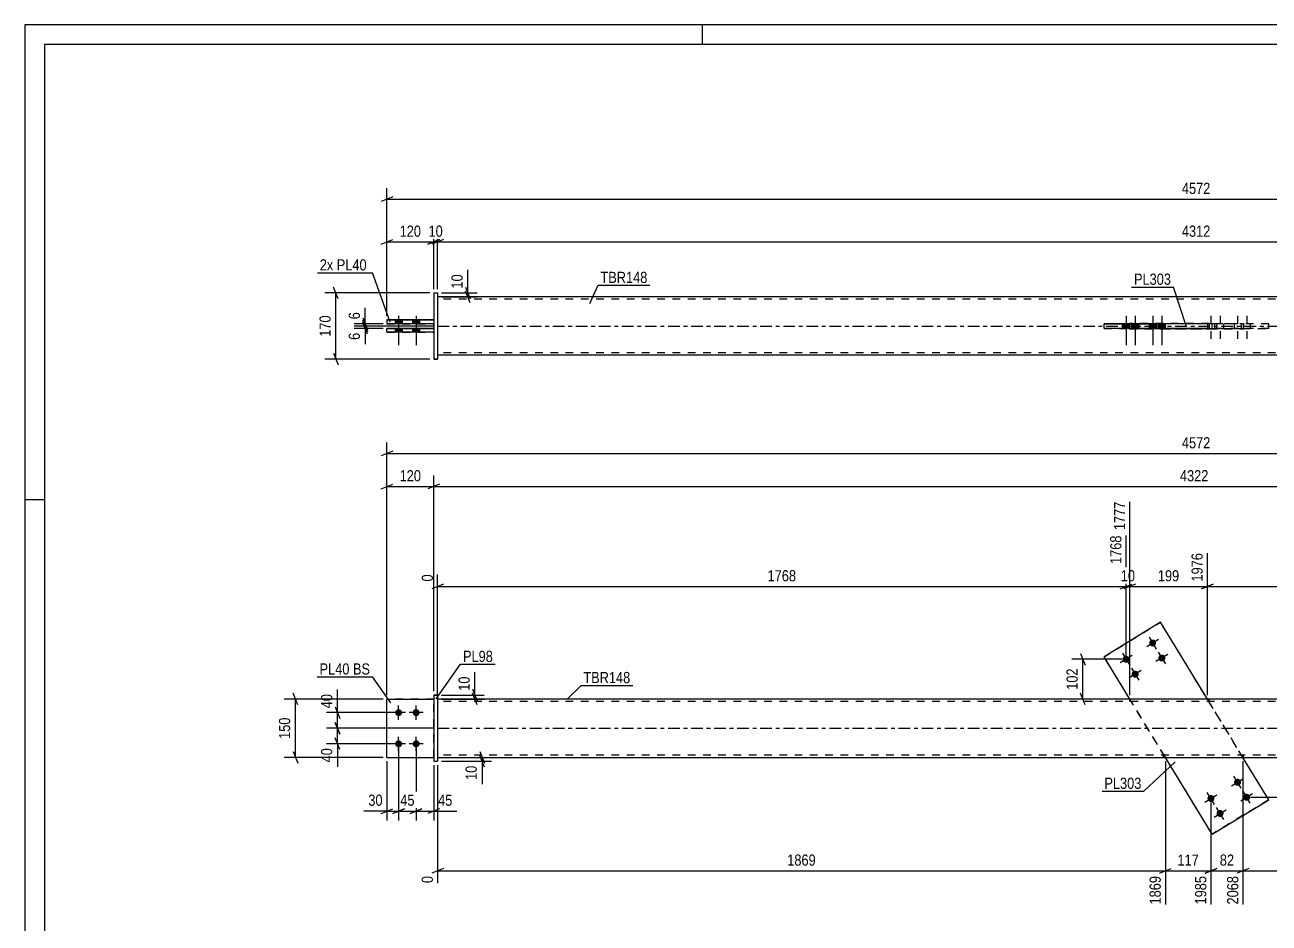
# Model space of a CAD drawing. Header units: millimetres. Extents: x 0 to 594, y 0 to 420.
# Drawn here: x 0 to 319.4, y 189.3 to 420 of the extents above; entities that cross this region are included whole.
import ezdxf

# ---------------------------------------------------------------- set-up
doc = ezdxf.new("R2010")
doc.units = ezdxf.units.MM
doc.linetypes.add('DXK_LINE_DOT2', pattern=[3.9198, 1.9599, -1.9599])
doc.linetypes.add('DXK_LINE_DOT3', pattern=[5.9187, 2.979, -0.9799, 0.9799, -0.9799])
doc.styles.add('Arial Narrow', font='ARIALN.TTF', dxfattribs={"height": 0.2})

# ---------------------------------------------------------------- blocks, each defined once
blk = doc.blocks.new('Unknown-580575511-1131')
at = {"color": 5, "linetype": 'Continuous'}
for p, q in [((594, 420), (0, 420)), ((0, 420), (0, 0)), ((174, 415), (174, 420)), ((589, 415), (5, 415)), ((5, 415), (5, 5)), ((5, 298), (0, 298))]:
    blk.add_line(p, q, dxfattribs=at)
blk = doc.blocks.new('Part-580575511-1689 - 1678')
at = {"color": 2, "linetype": 'Continuous'}
for p, q in [((291.57, 266.54), (277.05, 257.69)), ((291.57, 266.54), (291.57, 266.54)), ((303.58, 246.82), (291.57, 266.54)), ((283.67, 246.82), (277.05, 257.69)), ((277.05, 257.69), (277.05, 257.69)), ((304.82, 212.1), (292.81, 231.82)), ((319.34, 220.94), (312.72, 231.82)), ((304.82, 212.1), (319.34, 220.94)), ((319.34, 220.94), (319.34, 220.94)), ((304.82, 212.1), (304.82, 212.1))]:
    blk.add_line(p, q, dxfattribs=at)
at = {"color": 7, "linetype": 'DXK_LINE_DOT2'}
for p, q in [((277.05, 257.69), (291.57, 266.54)), ((319.34, 220.94), (291.57, 266.54)), ((304.82, 212.1), (277.05, 257.69)), ((292.81, 231.82), (283.67, 246.82)), ((303.79, 246.47), (303.58, 246.82)), ((312.72, 231.82), (303.79, 246.47)), ((319.34, 220.94), (304.82, 212.1))]:
    blk.add_line(p, q, dxfattribs=at)
blk = doc.blocks.new('Bolt-580575511-1681 - 1678')
at = {"linetype": 'Continuous'}
for points in [[(311.33, 226.34), (311.52, 226.32), (311.7, 226.26), (311.86, 226.16), (312, 226.04), (312.11, 225.89), (312.19, 225.71), (312.23, 225.53), (312.23, 225.34), (312.19, 225.16), (312.11, 224.99), (312, 224.83), (311.86, 224.71), (311.7, 224.61), (311.52, 224.55), (311.33, 224.54), (311.15, 224.55), (310.97, 224.61), (310.81, 224.71), (310.67, 224.83), (310.56, 224.99), (310.48, 225.16), (310.44, 225.34), (310.44, 225.53), (310.48, 225.71), (310.56, 225.89), (310.67, 226.04), (310.81, 226.16), (310.97, 226.26), (311.15, 226.32)], [(304.5, 222.17), (304.69, 222.15), (304.87, 222.1), (305.03, 222), (305.17, 221.88), (305.28, 221.72), (305.36, 221.55), (305.4, 221.37), (305.4, 221.18), (305.36, 221), (305.28, 220.82), (305.17, 220.67), (305.03, 220.55), (304.87, 220.45), (304.69, 220.39), (304.5, 220.37), (304.32, 220.39), (304.14, 220.45), (303.97, 220.55), (303.83, 220.67), (303.72, 220.82), (303.65, 221), (303.61, 221.18), (303.61, 221.37), (303.65, 221.55), (303.72, 221.72), (303.83, 221.88), (303.97, 222), (304.14, 222.1), (304.32, 222.15)], [(313.68, 222.49), (313.86, 222.47), (314.04, 222.41), (314.2, 222.32), (314.34, 222.19), (314.46, 222.04), (314.53, 221.87), (314.57, 221.69), (314.57, 221.5), (314.53, 221.31), (314.46, 221.14), (314.34, 220.99), (314.2, 220.86), (314.04, 220.77), (313.86, 220.71), (313.68, 220.69), (313.49, 220.71), (313.31, 220.77), (313.15, 220.86), (313.01, 220.99), (312.9, 221.14), (312.82, 221.31), (312.78, 221.5), (312.78, 221.69), (312.82, 221.87), (312.9, 222.04), (313.01, 222.19), (313.15, 222.32), (313.31, 222.41), (313.49, 222.47)], [(306.84, 218.33), (307.03, 218.31), (307.21, 218.25), (307.37, 218.16), (307.51, 218.03), (307.62, 217.88), (307.7, 217.71), (307.74, 217.52), (307.74, 217.34), (307.7, 217.15), (307.62, 216.98), (307.51, 216.83), (307.37, 216.7), (307.21, 216.61), (307.03, 216.55), (306.84, 216.53), (306.66, 216.55), (306.48, 216.61), (306.31, 216.7), (306.17, 216.83), (306.06, 216.98), (305.99, 217.15), (305.95, 217.34), (305.95, 217.52), (305.99, 217.71), (306.06, 217.88), (306.17, 218.03), (306.31, 218.16), (306.48, 218.25), (306.66, 218.31)]]:
    blk.add_hatch(color=1, dxfattribs=at).paths.add_polyline_path(points)
at = {"color": 1, "linetype": 'Continuous'}
for p, q in [((312.27, 223.9), (310.4, 226.97)), ((309.8, 224.5), (312.87, 226.37)), ((302.97, 220.34), (306.04, 222.21)), ((305.44, 219.74), (303.57, 222.81)), ((312.14, 220.66), (315.21, 222.53)), ((314.61, 220.05), (312.74, 223.13)), ((305.31, 216.49), (308.38, 218.37)), ((307.78, 215.89), (305.91, 218.97))]:
    blk.add_line(p, q, dxfattribs=at)
blk = doc.blocks.new('Bolt-580575511-1682 - 1678')
at = {"linetype": 'Continuous'}
for points in [[(289.55, 262.11), (289.73, 262.09), (289.91, 262.03), (290.07, 261.93), (290.21, 261.81), (290.32, 261.66), (290.4, 261.48), (290.44, 261.3), (290.44, 261.11), (290.4, 260.93), (290.32, 260.76), (290.21, 260.6), (290.07, 260.48), (289.91, 260.38), (289.73, 260.33), (289.55, 260.31), (289.36, 260.33), (289.18, 260.38), (289.02, 260.48), (288.88, 260.6), (288.77, 260.76), (288.69, 260.93), (288.65, 261.11), (288.65, 261.3), (288.69, 261.48), (288.77, 261.66), (288.88, 261.81), (289.02, 261.93), (289.18, 262.03), (289.36, 262.09)], [(282.71, 257.94), (282.9, 257.93), (283.08, 257.87), (283.24, 257.77), (283.38, 257.65), (283.49, 257.49), (283.57, 257.32), (283.61, 257.14), (283.61, 256.95), (283.57, 256.77), (283.49, 256.59), (283.38, 256.44), (283.24, 256.32), (283.08, 256.22), (282.9, 256.16), (282.71, 256.14), (282.53, 256.16), (282.35, 256.22), (282.18, 256.32), (282.04, 256.44), (281.93, 256.59), (281.86, 256.77), (281.82, 256.95), (281.82, 257.14), (281.86, 257.32), (281.93, 257.49), (282.04, 257.65), (282.18, 257.77), (282.35, 257.87), (282.53, 257.93)], [(291.89, 258.26), (292.07, 258.24), (292.25, 258.19), (292.42, 258.09), (292.56, 257.97), (292.67, 257.81), (292.74, 257.64), (292.78, 257.46), (292.78, 257.27), (292.74, 257.09), (292.67, 256.91), (292.56, 256.76), (292.42, 256.64), (292.25, 256.54), (292.07, 256.48), (291.89, 256.46), (291.7, 256.48), (291.52, 256.54), (291.36, 256.64), (291.22, 256.76), (291.11, 256.91), (291.03, 257.09), (290.99, 257.27), (290.99, 257.46), (291.03, 257.64), (291.11, 257.81), (291.22, 257.97), (291.36, 258.09), (291.52, 258.19), (291.7, 258.24)], [(285.05, 254.1), (285.24, 254.08), (285.42, 254.02), (285.58, 253.93), (285.72, 253.8), (285.83, 253.65), (285.91, 253.48), (285.95, 253.3), (285.95, 253.11), (285.91, 252.92), (285.83, 252.75), (285.72, 252.6), (285.58, 252.47), (285.42, 252.38), (285.24, 252.32), (285.05, 252.3), (284.87, 252.32), (284.69, 252.38), (284.53, 252.47), (284.39, 252.6), (284.27, 252.75), (284.2, 252.92), (284.16, 253.11), (284.16, 253.3), (284.2, 253.48), (284.27, 253.65), (284.39, 253.8), (284.53, 253.93), (284.69, 254.02), (284.87, 254.08)]]:
    blk.add_hatch(color=1, dxfattribs=at).paths.add_polyline_path(points)
at = {"color": 1, "linetype": 'Continuous'}
for p, q in [((291.08, 262.14), (288.01, 260.27)), ((288.61, 262.74), (290.48, 259.67)), ((290.95, 258.9), (292.82, 255.83)), ((284.25, 257.98), (281.18, 256.11)), ((281.78, 258.58), (283.65, 255.51)), ((293.42, 258.3), (290.35, 256.43)), ((286.59, 254.14), (283.52, 252.27)), ((284.12, 254.74), (285.99, 251.66))]:
    blk.add_line(p, q, dxfattribs=at)
blk = doc.blocks.new('Bolt-580575511-1683 - 1678')
at = {"linetype": 'Continuous'}
for points in [[(95.95, 244.22), (96.14, 244.2), (96.32, 244.14), (96.48, 244.05), (96.62, 243.92), (96.73, 243.77), (96.81, 243.6), (96.85, 243.41), (96.85, 243.22), (96.81, 243.04), (96.73, 242.87), (96.62, 242.72), (96.48, 242.59), (96.32, 242.5), (96.14, 242.44), (95.95, 242.42), (95.77, 242.44), (95.59, 242.5), (95.42, 242.59), (95.28, 242.72), (95.17, 242.87), (95.1, 243.04), (95.06, 243.22), (95.06, 243.41), (95.1, 243.6), (95.17, 243.77), (95.28, 243.92), (95.42, 244.05), (95.59, 244.14), (95.77, 244.2)], [(100.45, 244.22), (100.64, 244.2), (100.82, 244.14), (100.98, 244.05), (101.12, 243.92), (101.23, 243.77), (101.31, 243.6), (101.35, 243.41), (101.35, 243.22), (101.31, 243.04), (101.23, 242.87), (101.12, 242.72), (100.98, 242.59), (100.82, 242.5), (100.64, 242.44), (100.45, 242.42), (100.27, 242.44), (100.09, 242.5), (99.92, 242.59), (99.78, 242.72), (99.67, 242.87), (99.6, 243.04), (99.56, 243.22), (99.56, 243.41), (99.6, 243.6), (99.67, 243.77), (99.78, 243.92), (99.92, 244.05), (100.09, 244.14), (100.27, 244.2)], [(95.95, 236.22), (96.14, 236.2), (96.32, 236.14), (96.48, 236.05), (96.62, 235.92), (96.73, 235.77), (96.81, 235.6), (96.85, 235.41), (96.85, 235.22), (96.81, 235.04), (96.73, 234.87), (96.62, 234.72), (96.48, 234.59), (96.32, 234.5), (96.14, 234.44), (95.95, 234.42), (95.77, 234.44), (95.59, 234.5), (95.42, 234.59), (95.28, 234.72), (95.17, 234.87), (95.1, 235.04), (95.06, 235.22), (95.06, 235.41), (95.1, 235.6), (95.17, 235.77), (95.28, 235.92), (95.42, 236.05), (95.59, 236.14), (95.77, 236.2)], [(100.45, 236.22), (100.64, 236.2), (100.82, 236.14), (100.98, 236.05), (101.12, 235.92), (101.23, 235.77), (101.31, 235.6), (101.35, 235.41), (101.35, 235.22), (101.31, 235.04), (101.23, 234.87), (101.12, 234.72), (100.98, 234.59), (100.82, 234.5), (100.64, 234.44), (100.45, 234.42), (100.27, 234.44), (100.09, 234.5), (99.92, 234.59), (99.78, 234.72), (99.67, 234.87), (99.6, 235.04), (99.56, 235.22), (99.56, 235.41), (99.6, 235.6), (99.67, 235.77), (99.78, 235.92), (99.92, 236.05), (100.09, 236.14), (100.27, 236.2)]]:
    blk.add_hatch(color=1, dxfattribs=at).paths.add_polyline_path(points)
at = {"color": 1, "linetype": 'Continuous'}
for p, q in [((97.75, 243.32), (94.15, 243.32)), ((95.95, 241.52), (95.95, 245.12)), ((102.25, 243.32), (98.65, 243.32)), ((100.45, 241.52), (100.45, 245.12)), ((95.95, 233.52), (95.95, 237.12)), ((100.45, 233.52), (100.45, 237.12)), ((97.75, 235.32), (94.15, 235.32)), ((102.25, 235.32), (98.65, 235.32))]:
    blk.add_line(p, q, dxfattribs=at)
blk = doc.blocks.new('Part-580575511-1694 - 1678')
at = {"color": 2, "linetype": 'Continuous'}
for p, q in [((104.95, 247.82), (105.95, 247.82)), ((105.95, 247.82), (104.95, 247.82)), ((104.95, 247.82), (104.95, 230.82)), ((105.95, 247.82), (105.95, 230.82)), ((104.95, 230.82), (105.95, 230.82))]:
    blk.add_line(p, q, dxfattribs=at)
at = {"color": 7, "linetype": 'DXK_LINE_DOT2'}
for p, q in [((104.95, 247.82), (104.95, 247.82)), ((104.95, 247.82), (104.95, 247.82)), ((105.95, 247.82), (105.95, 247.82)), ((104.95, 230.82), (105.95, 230.82))]:
    blk.add_line(p, q, dxfattribs=at)
blk = doc.blocks.new('Part-580575511-1699 - 1678')
at = {"color": 7, "linetype": 'DXK_LINE_DOT2'}
for p, q in [((92.95, 231.82), (92.95, 246.82)), ((92.95, 246.82), (104.95, 246.82)), ((104.95, 246.82), (92.95, 246.82)), ((104.95, 231.82), (104.95, 246.82)), ((92.95, 231.82), (92.95, 231.82)), ((92.95, 231.82), (104.95, 231.82)), ((92.95, 231.82), (104.95, 231.82)), ((104.95, 231.82), (104.95, 231.82))]:
    blk.add_line(p, q, dxfattribs=at)
blk = doc.blocks.new('Part-580575511-1704 - 1678')
at = {"color": 2, "linetype": 'Continuous'}
for p, q in [((92.95, 231.82), (92.95, 246.82)), ((92.95, 246.82), (104.95, 246.82)), ((92.95, 231.82), (92.95, 231.82)), ((92.95, 231.82), (104.95, 231.82))]:
    blk.add_line(p, q, dxfattribs=at)
at = {"color": 7, "linetype": 'DXK_LINE_DOT2'}
for p, q in [((104.95, 246.82), (92.95, 246.82)), ((104.95, 231.82), (104.95, 246.82)), ((92.95, 231.82), (104.95, 231.82)), ((104.95, 231.82), (104.95, 231.82))]:
    blk.add_line(p, q, dxfattribs=at)
blk = doc.blocks.new('Part-580575511-1720 - 1678')
at = {"color": 2, "linetype": 'Continuous'}
for p, q in [((407.34, 246.82), (105.95, 246.82)), ((105.95, 231.82), (407.34, 231.82))]:
    blk.add_line(p, q, dxfattribs=at)
at = {"color": 7, "linetype": 'DXK_LINE_DOT2'}
for p, q in [((105.95, 246.82), (105.95, 231.82)), ((407.34, 246.22), (105.95, 246.22)), ((283.57, 246.82), (283.57, 246.22)), ((304.04, 246.82), (304.04, 246.22)), ((407.34, 232.42), (105.95, 232.42)), ((292.34, 231.82), (292.34, 232.42)), ((312.82, 231.82), (312.82, 232.42))]:
    blk.add_line(p, q, dxfattribs=at)
at = {"color": 7, "linetype": 'DXK_LINE_DOT3'}
blk.add_line((105.95, 239.32), (407.34, 239.32), dxfattribs=at)
blk = doc.blocks.new('Bolt-580575511-1423 - 1368')
at = {"color": 1, "linetype": 'DXK_LINE_DOT2'}
for p, q in [((304.5, 345.23), (304.5, 337.73)), ((306.84, 345.23), (306.84, 337.73)), ((311.33, 345.23), (311.33, 337.73)), ((313.68, 345.23), (313.68, 337.73)), ((303.6, 343.23), (303.6, 342.03)), ((305.4, 343.23), (305.4, 342.03)), ((305.94, 343.23), (305.94, 342.03)), ((307.74, 343.23), (307.74, 342.03)), ((310.43, 343.23), (310.43, 342.03)), ((312.23, 343.23), (312.23, 342.03)), ((312.78, 343.23), (312.78, 342.03)), ((314.58, 343.23), (314.58, 342.03))]:
    blk.add_line(p, q, dxfattribs=at)
blk = doc.blocks.new('Bolt-580575511-1471 - 1368')
at = {"linetype": 'Continuous'}
for points in [[(95.05, 343.23), (96.85, 343.23), (96.85, 344.23), (95.05, 344.23)], [(95.05, 343.23), (96.85, 343.23), (96.85, 344.23), (95.05, 344.23)], [(95.05, 341.03), (96.85, 341.03), (96.85, 342.03), (95.05, 342.03)], [(95.05, 341.03), (96.85, 341.03), (96.85, 342.03), (95.05, 342.03)], [(99.55, 343.23), (101.35, 343.23), (101.35, 344.23), (99.55, 344.23)], [(99.55, 343.23), (101.35, 343.23), (101.35, 344.23), (99.55, 344.23)], [(99.55, 341.03), (101.35, 341.03), (101.35, 342.03), (99.55, 342.03)], [(99.55, 341.03), (101.35, 341.03), (101.35, 342.03), (99.55, 342.03)]]:
    blk.add_hatch(color=1, dxfattribs=at).paths.add_polyline_path(points)
at = {"color": 1, "linetype": 'Continuous'}
for p, q in [((95.95, 345.23), (95.95, 337.73)), ((95.95, 345.23), (95.95, 337.73)), ((100.45, 345.23), (100.45, 337.73)), ((100.45, 345.23), (100.45, 337.73)), ((95.05, 344.23), (95.05, 343.23)), ((95.05, 344.23), (95.05, 343.23)), ((95.05, 342.03), (95.05, 341.03)), ((95.05, 342.03), (95.05, 341.03)), ((96.85, 344.23), (96.85, 343.23)), ((96.85, 344.23), (96.85, 343.23)), ((96.85, 342.03), (96.85, 341.03)), ((96.85, 342.03), (96.85, 341.03)), ((99.55, 344.23), (99.55, 343.23)), ((99.55, 344.23), (99.55, 343.23)), ((99.55, 342.03), (99.55, 341.03)), ((99.55, 342.03), (99.55, 341.03)), ((101.35, 344.23), (101.35, 343.23)), ((101.35, 344.23), (101.35, 343.23)), ((101.35, 342.03), (101.35, 341.03)), ((101.35, 342.03), (101.35, 341.03))]:
    blk.add_line(p, q, dxfattribs=at)
blk = doc.blocks.new('Part-580575511-1416 - 1368')
at = {"color": 2, "linetype": 'Continuous'}
for p, q in [((407.34, 350.13), (105.95, 350.13)), ((283.57, 343.33), (304.04, 343.33)), ((283.57, 343.33), (283.57, 343.23)), ((283.57, 342.03), (283.57, 341.93)), ((283.57, 341.93), (283.57, 341.93)), ((304.04, 341.93), (283.57, 341.93)), ((292.34, 343.33), (292.34, 343.23)), ((292.34, 341.93), (292.34, 342.03)), ((304.04, 341.93), (292.34, 341.93)), ((292.34, 341.93), (292.34, 341.93)), ((304.04, 343.33), (304.04, 341.93)), ((407.34, 335.13), (105.95, 335.13))]:
    blk.add_line(p, q, dxfattribs=at)
at = {"color": 7, "linetype": 'DXK_LINE_DOT2'}
for p, q in [((105.95, 350.13), (105.95, 335.13)), ((407.34, 349.53), (105.95, 349.53)), ((304.04, 343.33), (283.57, 343.33)), ((283.57, 341.93), (283.57, 343.23)), ((283.57, 341.93), (304.04, 341.93)), ((292.34, 343.33), (292.34, 343.33)), ((292.34, 343.33), (292.34, 343.33)), ((292.34, 343.33), (312.82, 343.33)), ((292.34, 343.33), (292.34, 343.33)), ((292.34, 343.33), (312.82, 343.33)), ((292.34, 343.23), (292.34, 341.93)), ((292.34, 341.93), (312.82, 341.93)), ((312.82, 341.93), (304.04, 341.93)), ((312.82, 343.33), (312.82, 341.93)), ((407.34, 335.73), (105.95, 335.73))]:
    blk.add_line(p, q, dxfattribs=at)
at = {"color": 7, "linetype": 'DXK_LINE_DOT3'}
blk.add_line((105.95, 342.63), (407.34, 342.63), dxfattribs=at)
blk = doc.blocks.new('Bolt-580575511-1422 - 1368')
at = {"linetype": 'Continuous'}
for points in [[(283.61, 343.23), (281.81, 343.23), (281.81, 342.03), (283.61, 342.03)], [(285.95, 343.23), (284.15, 343.23), (284.15, 342.03), (285.95, 342.03)], [(290.45, 343.23), (288.65, 343.23), (288.65, 342.03), (290.45, 342.03)], [(292.79, 343.23), (290.99, 343.23), (290.99, 342.03), (292.79, 342.03)]]:
    blk.add_hatch(color=1, dxfattribs=at).paths.add_polyline_path(points)
at = {"color": 1, "linetype": 'Continuous'}
for p, q in [((282.71, 345.23), (282.71, 337.73)), ((285.05, 345.23), (285.05, 337.73)), ((289.55, 345.23), (289.55, 337.73)), ((291.89, 345.23), (291.89, 337.73)), ((281.81, 343.23), (281.81, 342.03)), ((283.61, 343.23), (283.61, 342.03)), ((284.15, 343.23), (284.15, 342.03)), ((285.95, 343.23), (285.95, 342.03)), ((288.65, 343.23), (288.65, 342.03)), ((290.45, 343.23), (290.45, 342.03)), ((290.99, 343.23), (290.99, 342.03)), ((292.79, 343.23), (292.79, 342.03))]:
    blk.add_line(p, q, dxfattribs=at)
blk = doc.blocks.new('Part-580575511-1449 - 1368')
at = {"color": 2, "linetype": 'Continuous'}
for p, q in [((92.95, 341.03), (92.95, 342.03)), ((92.95, 342.03), (104.95, 342.03)), ((104.95, 342.03), (92.95, 342.03)), ((104.95, 341.03), (92.95, 341.03))]:
    blk.add_line(p, q, dxfattribs=at)
at = {"color": 7, "linetype": 'DXK_LINE_DOT2'}
for p, q in [((92.95, 342.03), (92.95, 342.03)), ((92.95, 342.03), (92.95, 342.03)), ((104.95, 342.03), (104.95, 341.03)), ((92.95, 341.03), (104.95, 341.03))]:
    blk.add_line(p, q, dxfattribs=at)
blk = doc.blocks.new('Part-580575511-1454 - 1368')
at = {"color": 2, "linetype": 'Continuous'}
for p, q in [((92.95, 344.23), (104.95, 344.23)), ((104.95, 344.23), (92.95, 344.23)), ((92.95, 344.23), (92.95, 343.23)), ((104.95, 343.23), (92.95, 343.23))]:
    blk.add_line(p, q, dxfattribs=at)
at = {"color": 7, "linetype": 'DXK_LINE_DOT2'}
for p, q in [((92.95, 344.23), (92.95, 344.23)), ((92.95, 344.23), (92.95, 344.23)), ((92.95, 343.23), (104.95, 343.23)), ((104.95, 344.23), (104.95, 343.23))]:
    blk.add_line(p, q, dxfattribs=at)
blk = doc.blocks.new('Part-580575511-1455 - 1368')
at = {"color": 2, "linetype": 'Continuous'}
for p, q in [((104.95, 351.13), (105.95, 351.13)), ((104.95, 351.13), (105.95, 351.13)), ((104.95, 351.13), (104.95, 334.13)), ((105.95, 351.13), (105.95, 334.13)), ((105.95, 334.13), (104.95, 334.13))]:
    blk.add_line(p, q, dxfattribs=at)
at = {"color": 7, "linetype": 'DXK_LINE_DOT2'}
for p, q in [((104.95, 351.13), (104.95, 351.13)), ((104.95, 351.13), (104.95, 351.13)), ((105.95, 351.13), (105.95, 351.13)), ((105.95, 351.13), (105.95, 351.13)), ((104.95, 334.13), (105.95, 334.13)), ((104.95, 334.13), (104.95, 334.13))]:
    blk.add_line(p, q, dxfattribs=at)
blk = doc.blocks.new('Part-580575511-1470 - 1368')
at = {"color": 2, "linetype": 'Continuous'}
for p, q in [((277.05, 342.03), (277.05, 343.23)), ((304.04, 343.23), (277.05, 343.23)), ((277.05, 343.23), (291.57, 343.23)), ((291.57, 342.03), (277.05, 342.03)), ((291.57, 342.03), (291.57, 343.23)), ((304.04, 343.23), (291.57, 343.23)), ((304.04, 342.03), (291.57, 342.03))]:
    blk.add_line(p, q, dxfattribs=at)
at = {"color": 7, "linetype": 'DXK_LINE_DOT2'}
for p, q in [((277.05, 342.03), (304.82, 342.03)), ((319.34, 343.23), (304.04, 343.23)), ((304.82, 343.23), (304.04, 343.23)), ((319.34, 342.03), (304.04, 342.03)), ((304.82, 342.03), (304.82, 343.23)), ((319.34, 343.23), (304.82, 343.23)), ((304.82, 342.03), (319.34, 342.03)), ((319.34, 342.03), (319.34, 343.23))]:
    blk.add_line(p, q, dxfattribs=at)
blk = doc.blocks.new('StraightDimension-580575511-1850 - 1678')
at = {"color": 7, "linetype": 'Continuous'}
for p, q in [((292.81, 230.82), (292.81, 194.05)), ((304.5, 220.27), (304.5, 194.05)), ((291.31, 202.07), (294.31, 203.27)), ((292.81, 202.67), (304.5, 202.67)), ((306, 203.27), (303, 202.07))]:
    blk.add_line(p, q, dxfattribs=at)
at = {"color": 0}
blk.add_wipeout([(302, 203.42), (302, 207.62), (295.31, 207.62), (295.31, 203.42)], dxfattribs=at)
at = {"color": 3, "style": 'Arial Narrow'}
blk.add_text('117', height=2.863, dxfattribs=at).set_placement((295.91, 204.02))
at = {"color": 0, "linetype": 'Continuous'}
blk.add_wipeout([(303.9, 201.97), (299.7, 201.97), (299.7, 193.45), (303.9, 193.45)], dxfattribs=at)
at = {"color": 3, "linetype": 'Continuous', "style": 'Arial Narrow'}
blk.add_text('1985', height=2.863, rotation=90.0002, dxfattribs=at).set_placement((303.3, 194.05))
blk = doc.blocks.new('StraightDimension-580575511-1909 - 1678')
at = {"color": 7, "linetype": 'Continuous'}
for p, q in [((94.95, 243.32), (77.41, 243.32)), ((79.66, 244.82), (80.86, 241.82)), ((80.26, 239.32), (80.26, 243.32)), ((80.86, 237.82), (79.66, 240.82)), ((104.95, 239.32), (77.41, 239.32))]:
    blk.add_line(p, q, dxfattribs=at)
at = {"color": 0}
blk.add_wipeout([(79.51, 248.7), (75.31, 248.7), (75.31, 243.84), (79.51, 243.84)], dxfattribs=at)
at = {"color": 7, "linetype": 'Continuous'}
blk.add_line((80.26, 243.32), (80.26, 249.23), dxfattribs=at)
blk.add_line((80.26, 243.32), (80.26, 249.23), dxfattribs=at)
at = {"color": 3, "style": 'Arial Narrow'}
blk.add_text('40', height=2.863, rotation=90.0002, dxfattribs=at).set_placement((78.91, 244.44))
blk = doc.blocks.new('StraightDimension-580575511-1736 - 1678')
at = {"color": 7, "linetype": 'Continuous'}
for p, q in [((94.45, 310.47), (91.45, 309.27)), ((92.95, 247.82), (92.95, 312.72)), ((92.95, 309.87), (508.44, 309.87))]:
    blk.add_line(p, q, dxfattribs=at)
at = {"color": 0}
blk.add_wipeout([(304.95, 310.62), (304.95, 314.82), (296.44, 314.82), (296.44, 310.62)], dxfattribs=at)
at = {"color": 3, "style": 'Arial Narrow'}
blk.add_text('4572', height=2.863, dxfattribs=at).set_placement((297.04, 311.22))
blk = doc.blocks.new('StraightDimension-580575511-1750 - 1678')
at = {"color": 7, "linetype": 'Continuous'}
for p, q in [((282.71, 258.04), (282.71, 288.82)), ((105.95, 247.82), (105.95, 278.84)), ((107.45, 276.31), (104.45, 275.11)), ((105.95, 275.71), (282.71, 275.71)), ((281.21, 275.11), (284.21, 276.31))]:
    blk.add_line(p, q, dxfattribs=at)
at = {"color": 0, "linetype": 'Continuous'}
for points in [[(282.11, 289.42), (277.91, 289.42), (277.91, 280.91), (282.11, 280.91)], [(105.35, 279.44), (101.15, 279.44), (101.15, 276.41), (105.35, 276.41)]]:
    blk.add_wipeout(points, dxfattribs=at)
at = {"color": 0}
blk.add_wipeout([(198.59, 276.46), (198.59, 280.66), (190.08, 280.66), (190.08, 276.46)], dxfattribs=at)
at = {"color": 3, "linetype": 'Continuous', "style": 'Arial Narrow'}
for s, height, p in [('1768', 2.863, (281.51, 281.51)), ('0', 2.86, (104.75, 277.01))]:
    blk.add_text(s, height=height, rotation=90.0002, dxfattribs=at).set_placement(p)
at = {"color": 3, "style": 'Arial Narrow'}
blk.add_text('1768', height=2.863, dxfattribs=at).set_placement((190.68, 277.06))
blk = doc.blocks.new('StraightDimension-580575511-1760 - 1678')
at = {"color": 7, "linetype": 'Continuous'}
for p, q in [((283.67, 247.82), (283.67, 297.52)), ((282.71, 258.04), (282.71, 288.82)), ((281.21, 275.11), (284.21, 276.31)), ((285.17, 276.31), (282.17, 275.11)), ((282.71, 275.71), (283.67, 275.71))]:
    blk.add_line(p, q, dxfattribs=at)
at = {"color": 0, "linetype": 'Continuous'}
blk.add_wipeout([(283.07, 298.12), (278.87, 298.12), (278.87, 289.61), (283.07, 289.61)], dxfattribs=at)
at = {"color": 0}
blk.add_wipeout([(285.62, 276.46), (285.62, 280.66), (280.76, 280.66), (280.76, 276.46)], dxfattribs=at)
at = {"color": 3, "linetype": 'Continuous', "style": 'Arial Narrow'}
blk.add_text('1777', height=2.863, rotation=90.0002, dxfattribs=at).set_placement((282.47, 290.21))
at = {"color": 3, "style": 'Arial Narrow'}
blk.add_text('10', height=2.863, dxfattribs=at).set_placement((281.36, 277.06))
blk = doc.blocks.new('StraightDimension-580575511-2047 - 1678')
at = {"color": 7, "linetype": 'Continuous'}
for p, q in [((104.95, 248.82), (104.95, 304.25)), ((106.45, 302), (103.45, 300.8)), ((104.95, 301.4), (495.44, 301.4))]:
    blk.add_line(p, q, dxfattribs=at)
at = {"color": 0}
blk.add_wipeout([(304.45, 302.15), (304.45, 306.35), (295.94, 306.35), (295.94, 302.15)], dxfattribs=at)
at = {"color": 3, "style": 'Arial Narrow'}
blk.add_text('4322', height=2.863, dxfattribs=at).set_placement((296.54, 302.75))
blk = doc.blocks.new('StraightDimension-580575511-1776 - 1678')
at = {"color": 7, "linetype": 'Continuous'}
for p, q in [((283.67, 247.82), (283.67, 297.52)), ((303.58, 247.82), (303.58, 284.32)), ((285.17, 276.31), (282.17, 275.11)), ((283.67, 275.71), (303.58, 275.71)), ((302.08, 275.11), (305.08, 276.31))]:
    blk.add_line(p, q, dxfattribs=at)
at = {"color": 0, "linetype": 'Continuous'}
blk.add_wipeout([(302.98, 284.92), (298.78, 284.92), (298.78, 276.41), (302.98, 276.41)], dxfattribs=at)
at = {"color": 0}
blk.add_wipeout([(296.97, 276.46), (296.97, 280.66), (290.28, 280.66), (290.28, 276.46)], dxfattribs=at)
at = {"color": 3, "linetype": 'Continuous', "style": 'Arial Narrow'}
blk.add_text('1976', height=2.863, rotation=90.0002, dxfattribs=at).set_placement((302.38, 277.01))
at = {"color": 3, "style": 'Arial Narrow'}
blk.add_text('199', height=2.863, dxfattribs=at).set_placement((290.88, 277.06))
blk = doc.blocks.new('StraightDimension-580575511-1798 - 1678')
at = {"color": 7, "linetype": 'Continuous'}
for p, q in [((303.58, 247.82), (303.58, 284.32)), ((495.44, 248.82), (495.44, 284.32)), ((305.08, 276.31), (302.08, 275.11)), ((303.58, 275.71), (495.44, 275.71)), ((493.94, 275.11), (496.94, 276.31))]:
    blk.add_line(p, q, dxfattribs=at)
at = {"color": 0, "linetype": 'Continuous'}
blk.add_wipeout([(494.84, 284.92), (490.64, 284.92), (490.64, 276.41), (494.84, 276.41)], dxfattribs=at)
at = {"color": 0}
blk.add_wipeout([(403.77, 276.46), (403.77, 280.66), (395.25, 280.66), (395.25, 276.46)], dxfattribs=at)
at = {"color": 3, "linetype": 'Continuous', "style": 'Arial Narrow'}
blk.add_text('4312', height=2.863, rotation=90.0002, dxfattribs=at).set_placement((494.24, 277.01))
at = {"color": 3, "style": 'Arial Narrow'}
blk.add_text('2335', height=2.863, dxfattribs=at).set_placement((395.85, 277.06))
blk = doc.blocks.new('StraightDimension-580575511-1813 - 1678')
at = {"color": 7, "linetype": 'Continuous'}
for p, q in [((100.45, 234.32), (100.45, 215.65)), ((104.95, 229.82), (104.95, 215.65)), ((98.95, 217.45), (101.95, 218.65)), ((100.45, 218.05), (104.95, 218.05)), ((106.45, 218.65), (103.45, 217.45))]:
    blk.add_line(p, q, dxfattribs=at)
at = {"color": 0}
blk.add_wipeout([(110.33, 218.8), (110.33, 223), (105.48, 223), (105.48, 218.8)], dxfattribs=at)
at = {"color": 7, "linetype": 'Continuous'}
blk.add_line((104.95, 218.05), (110.86, 218.05), dxfattribs=at)
blk.add_line((104.95, 218.05), (110.86, 218.05), dxfattribs=at)
at = {"color": 3, "style": 'Arial Narrow'}
blk.add_text('45', height=2.863, dxfattribs=at).set_placement((106.08, 219.4))
blk = doc.blocks.new('StraightDimension-580575511-1820 - 1678')
at = {"color": 7, "linetype": 'Continuous'}
for p, q in [((95.95, 234.32), (95.95, 215.65)), ((100.45, 234.32), (100.45, 215.65)), ((94.45, 217.45), (97.45, 218.65)), ((95.95, 218.05), (100.45, 218.05)), ((101.95, 218.65), (98.95, 217.45))]:
    blk.add_line(p, q, dxfattribs=at)
at = {"color": 0}
blk.add_wipeout([(100.63, 218.8), (100.63, 223), (95.78, 223), (95.78, 218.8)], dxfattribs=at)
at = {"color": 3, "style": 'Arial Narrow'}
blk.add_text('45', height=2.863, dxfattribs=at).set_placement((96.38, 219.4))
blk = doc.blocks.new('StraightDimension-580575511-1891 - 1678')
at = {"color": 7, "linetype": 'Continuous'}
for p, q in [((116.76, 233.32), (117.96, 230.32)), ((106.95, 231.82), (119.76, 231.82)), ((106.95, 230.82), (119.76, 230.82)), ((117.96, 229.32), (116.76, 232.32)), ((117.36, 230.82), (117.36, 231.82))]:
    blk.add_line(p, q, dxfattribs=at)
at = {"color": 0}
blk.add_wipeout([(116.61, 230.29), (112.41, 230.29), (112.41, 225.44), (116.61, 225.44)], dxfattribs=at)
at = {"color": 7, "linetype": 'Continuous'}
blk.add_line((117.36, 230.82), (117.36, 224.91), dxfattribs=at)
blk.add_line((117.36, 230.82), (117.36, 224.91), dxfattribs=at)
at = {"color": 3, "style": 'Arial Narrow'}
blk.add_text('10', height=2.863, rotation=90.0002, dxfattribs=at).set_placement((116.01, 226.04))
blk = doc.blocks.new('StraightDimension-580575511-1827 - 1678')
at = {"color": 7, "linetype": 'Continuous'}
for p, q in [((95.95, 234.32), (95.95, 215.65)), ((92.95, 230.82), (92.95, 215.65)), ((91.45, 217.45), (94.45, 218.65)), ((92.95, 218.05), (95.95, 218.05)), ((97.45, 218.65), (94.45, 217.45))]:
    blk.add_line(p, q, dxfattribs=at)
at = {"color": 0}
blk.add_wipeout([(92.43, 218.8), (92.43, 223), (87.57, 223), (87.57, 218.8)], dxfattribs=at)
at = {"color": 7, "linetype": 'Continuous'}
blk.add_line((92.95, 218.05), (87.05, 218.05), dxfattribs=at)
blk.add_line((92.95, 218.05), (87.05, 218.05), dxfattribs=at)
at = {"color": 3, "style": 'Arial Narrow'}
blk.add_text('30', height=2.863, dxfattribs=at).set_placement((88.17, 219.4))
blk = doc.blocks.new('StraightDimension-580575511-1838 - 1678')
at = {"color": 7, "linetype": 'Continuous'}
for p, q in [((292.81, 230.82), (292.81, 194.05)), ((105.95, 229.82), (105.95, 199.54)), ((107.45, 203.27), (104.45, 202.07)), ((105.95, 202.67), (292.81, 202.67)), ((291.31, 202.07), (294.31, 203.27))]:
    blk.add_line(p, q, dxfattribs=at)
at = {"color": 0}
blk.add_wipeout([(203.64, 203.42), (203.64, 207.62), (195.13, 207.62), (195.13, 203.42)], dxfattribs=at)
at = {"color": 0, "linetype": 'Continuous'}
for points in [[(105.35, 201.97), (101.15, 201.97), (101.15, 198.94), (105.35, 198.94)], [(292.21, 201.97), (288.01, 201.97), (288.01, 193.45), (292.21, 193.45)]]:
    blk.add_wipeout(points, dxfattribs=at)
at = {"color": 3, "style": 'Arial Narrow'}
blk.add_text('1869', height=2.863, dxfattribs=at).set_placement((195.73, 204.02))
at = {"color": 3, "linetype": 'Continuous', "style": 'Arial Narrow'}
for s, height, p in [('0', 2.86, (104.75, 199.54)), ('1869', 2.863, (291.61, 194.05))]:
    blk.add_text(s, height=height, rotation=90.0002, dxfattribs=at).set_placement(p)
blk = doc.blocks.new('StraightDimension-580575511-1864 - 1678')
at = {"color": 7, "linetype": 'Continuous'}
for p, q in [((312.72, 230.82), (312.72, 194.05)), ((304.5, 220.27), (304.5, 194.05)), ((303, 202.07), (306, 203.27)), ((304.5, 202.67), (312.72, 202.67)), ((314.22, 203.27), (311.22, 202.07))]:
    blk.add_line(p, q, dxfattribs=at)
at = {"color": 0}
blk.add_wipeout([(311.04, 203.42), (311.04, 207.62), (306.18, 207.62), (306.18, 203.42)], dxfattribs=at)
at = {"color": 3, "style": 'Arial Narrow'}
blk.add_text('82', height=2.863, dxfattribs=at).set_placement((306.78, 204.02))
at = {"color": 0, "linetype": 'Continuous'}
blk.add_wipeout([(312.12, 201.97), (307.92, 201.97), (307.92, 193.45), (312.12, 193.45)], dxfattribs=at)
at = {"color": 3, "linetype": 'Continuous', "style": 'Arial Narrow'}
blk.add_text('2068', height=2.863, rotation=90.0002, dxfattribs=at).set_placement((311.52, 194.05))
blk = doc.blocks.new('StraightDimension-580575511-1878 - 1678')
at = {"color": 7, "linetype": 'Continuous'}
for p, q in [((312.72, 230.82), (312.72, 194.05)), ((495.44, 229.82), (495.44, 194.05)), ((314.22, 203.27), (311.22, 202.07)), ((312.72, 202.67), (495.44, 202.67)), ((493.94, 202.07), (496.94, 203.27))]:
    blk.add_line(p, q, dxfattribs=at)
at = {"color": 0}
blk.add_wipeout([(408.33, 203.42), (408.33, 207.62), (399.82, 207.62), (399.82, 203.42)], dxfattribs=at)
at = {"color": 0, "linetype": 'Continuous'}
blk.add_wipeout([(494.84, 201.97), (490.64, 201.97), (490.64, 193.45), (494.84, 193.45)], dxfattribs=at)
at = {"color": 3, "style": 'Arial Narrow'}
blk.add_text('2244', height=2.863, dxfattribs=at).set_placement((400.42, 204.02))
at = {"color": 3, "linetype": 'Continuous', "style": 'Arial Narrow'}
blk.add_text('4312', height=2.863, rotation=90.0002, dxfattribs=at).set_placement((494.24, 194.05))
blk = doc.blocks.new('StraightDimension-580575511-1900 - 1678')
at = {"color": 7, "linetype": 'Continuous'}
for p, q in [((114.95, 249.32), (116.15, 246.32)), ((106.95, 247.82), (117.95, 247.82)), ((106.95, 246.82), (117.95, 246.82)), ((116.15, 245.32), (114.95, 248.32)), ((115.55, 246.82), (115.55, 247.82))]:
    blk.add_line(p, q, dxfattribs=at)
at = {"color": 0}
blk.add_wipeout([(114.8, 253.2), (110.6, 253.2), (110.6, 248.34), (114.8, 248.34)], dxfattribs=at)
at = {"color": 7, "linetype": 'Continuous'}
blk.add_line((115.55, 247.82), (115.55, 253.72), dxfattribs=at)
blk.add_line((115.55, 247.82), (115.55, 253.72), dxfattribs=at)
at = {"color": 3, "style": 'Arial Narrow'}
blk.add_text('10', height=2.863, rotation=90.0002, dxfattribs=at).set_placement((114.2, 248.94))
blk = doc.blocks.new('StraightDimension-580575511-1922 - 1678')
at = {"color": 7, "linetype": 'Continuous'}
for p, q in [((79.66, 240.82), (80.86, 237.82)), ((104.95, 239.32), (77.41, 239.32)), ((80.86, 233.82), (79.66, 236.82)), ((80.26, 235.32), (80.26, 239.32)), ((94.95, 235.32), (77.41, 235.32))]:
    blk.add_line(p, q, dxfattribs=at)
at = {"color": 0}
blk.add_wipeout([(79.51, 234.79), (75.31, 234.79), (75.31, 229.94), (79.51, 229.94)], dxfattribs=at)
at = {"color": 7, "linetype": 'Continuous'}
blk.add_line((80.26, 235.32), (80.26, 229.41), dxfattribs=at)
blk.add_line((80.26, 235.32), (80.26, 229.41), dxfattribs=at)
at = {"color": 3, "style": 'Arial Narrow'}
blk.add_text('40', height=2.863, rotation=90.0002, dxfattribs=at).set_placement((78.91, 230.54))
blk = doc.blocks.new('StraightDimension-580575511-1979 - 1678')
at = {"color": 7, "linetype": 'Continuous'}
for p, q in [((91.95, 246.82), (66.6, 246.82)), ((70.05, 245.32), (68.85, 248.32)), ((69.45, 231.82), (69.45, 246.82)), ((68.85, 233.32), (70.05, 230.32)), ((91.95, 231.82), (66.6, 231.82))]:
    blk.add_line(p, q, dxfattribs=at)
at = {"color": 0}
blk.add_wipeout([(68.7, 242.66), (64.5, 242.66), (64.5, 235.98), (68.7, 235.98)], dxfattribs=at)
at = {"color": 3, "style": 'Arial Narrow'}
blk.add_text('150', height=2.863, rotation=90.0002, dxfattribs=at).set_placement((68.1, 236.58))
blk = doc.blocks.new('StraightDimension-580575511-1993 - 1678')
at = {"color": 7, "linetype": 'Continuous'}
for p, q in [((327.04, 233.32), (328.24, 230.32)), ((395.25, 231.82), (324.79, 231.82)), ((327.64, 221.59), (327.64, 231.82)), ((314.68, 221.59), (330.04, 221.59)), ((328.24, 220.09), (327.04, 223.09))]:
    blk.add_line(p, q, dxfattribs=at)
at = {"color": 0}
blk.add_wipeout([(326.89, 230.05), (322.69, 230.05), (322.69, 223.36), (326.89, 223.36)], dxfattribs=at)
at = {"color": 3, "style": 'Arial Narrow'}
blk.add_text('102', height=2.863, rotation=90.0002, dxfattribs=at).set_placement((326.29, 223.96))
blk = doc.blocks.new('StraightDimension-580575511-2052 - 1678')
at = {"color": 7, "linetype": 'Continuous'}
for p, q in [((92.95, 247.82), (92.95, 304.25)), ((104.95, 248.82), (104.95, 304.25)), ((91.45, 300.8), (94.45, 302)), ((92.95, 301.4), (104.95, 301.4)), ((106.45, 302), (103.45, 300.8))]:
    blk.add_line(p, q, dxfattribs=at)
at = {"color": 0}
blk.add_wipeout([(102.3, 302.15), (102.3, 306.35), (95.61, 306.35), (95.61, 302.15)], dxfattribs=at)
at = {"color": 3, "style": 'Arial Narrow'}
blk.add_text('120', height=2.863, dxfattribs=at).set_placement((96.21, 302.75))
blk = doc.blocks.new('StraightDimension-580575511-3455 - 1678')
at = {"color": 7, "linetype": 'Continuous'}
for p, q in [((281.71, 257.04), (268.79, 257.04)), ((271.04, 258.54), (272.24, 255.54)), ((271.64, 246.84), (271.64, 257.04)), ((264.88, 246.84), (274.04, 246.84)), ((272.24, 245.34), (271.04, 248.34))]:
    blk.add_line(p, q, dxfattribs=at)
at = {"color": 0}
blk.add_wipeout([(270.89, 255.28), (266.69, 255.28), (266.69, 248.6), (270.89, 248.6)], dxfattribs=at)
at = {"color": 3, "style": 'Arial Narrow'}
blk.add_text('102', height=2.863, rotation=90.0002, dxfattribs=at).set_placement((270.29, 249.2))
blk = doc.blocks.new('StraightDimension-580575511-1476 - 1368')
at = {"color": 7, "linetype": 'Continuous'}
for p, q in [((113.13, 352.63), (114.33, 349.63)), ((114.33, 348.63), (113.13, 351.63)), ((106.95, 351.13), (116.13, 351.13)), ((106.95, 350.13), (116.13, 350.13)), ((113.73, 350.13), (113.73, 351.13))]:
    blk.add_line(p, q, dxfattribs=at)
at = {"color": 0}
blk.add_wipeout([(112.98, 356.51), (108.78, 356.51), (108.78, 351.66), (112.98, 351.66)], dxfattribs=at)
at = {"color": 7, "linetype": 'Continuous'}
blk.add_line((113.73, 351.13), (113.73, 357.04), dxfattribs=at)
blk.add_line((113.73, 351.13), (113.73, 357.04), dxfattribs=at)
at = {"color": 3, "style": 'Arial Narrow'}
blk.add_text('10', height=2.863, rotation=90.0002, dxfattribs=at).set_placement((112.38, 352.26))
blk = doc.blocks.new('StraightDimension-580575511-1530 - 1368')
at = {"color": 7, "linetype": 'Continuous'}
for p, q in [((80.46, 349.63), (79.26, 352.63)), ((103.95, 351.13), (77.01, 351.13)), ((79.86, 334.13), (79.86, 351.13)), ((79.26, 335.63), (80.46, 332.63)), ((103.95, 334.13), (77.01, 334.13))]:
    blk.add_line(p, q, dxfattribs=at)
at = {"color": 0}
blk.add_wipeout([(79.11, 345.97), (74.91, 345.97), (74.91, 339.29), (79.11, 339.29)], dxfattribs=at)
at = {"color": 3, "style": 'Arial Narrow'}
blk.add_text('170', height=2.863, rotation=90.0002, dxfattribs=at).set_placement((78.51, 339.89))
blk = doc.blocks.new('StraightDimension-580575511-1494 - 1368')
at = {"color": 7, "linetype": 'Continuous'}
for p, q in [((104.95, 342.63), (84.51, 342.63)), ((91.95, 342.03), (84.51, 342.03)), ((86.76, 344.13), (87.96, 341.13)), ((87.96, 340.53), (86.76, 343.53)), ((87.36, 342.03), (87.36, 342.63))]:
    blk.add_line(p, q, dxfattribs=at)
at = {"color": 0}
blk.add_wipeout([(86.61, 341.51), (82.41, 341.51), (82.41, 338.48), (86.61, 338.48)], dxfattribs=at)
at = {"color": 7, "linetype": 'Continuous'}
blk.add_line((87.36, 342.03), (87.36, 337.95), dxfattribs=at)
blk.add_line((87.36, 342.03), (87.36, 337.95), dxfattribs=at)
at = {"color": 3, "style": 'Arial Narrow'}
blk.add_text('6', height=2.86, rotation=90.0002, dxfattribs=at).set_placement((86.01, 339.08))
blk = doc.blocks.new('StraightDimension-580575511-1512 - 1368')
at = {"color": 7, "linetype": 'Continuous'}
for p, q in [((91.95, 343.23), (84.51, 343.23)), ((104.95, 342.63), (84.51, 342.63)), ((86.76, 344.73), (87.96, 341.73)), ((87.96, 341.13), (86.76, 344.13)), ((87.36, 342.63), (87.36, 343.23))]:
    blk.add_line(p, q, dxfattribs=at)
at = {"color": 0}
blk.add_wipeout([(86.61, 346.79), (82.41, 346.79), (82.41, 343.76), (86.61, 343.76)], dxfattribs=at)
at = {"color": 7, "linetype": 'Continuous'}
blk.add_line((87.36, 343.23), (87.36, 347.31), dxfattribs=at)
blk.add_line((87.36, 343.23), (87.36, 347.31), dxfattribs=at)
at = {"color": 3, "style": 'Arial Narrow'}
blk.add_text('6', height=2.86, rotation=90.0002, dxfattribs=at).set_placement((86.01, 344.36))
blk = doc.blocks.new('StraightDimension-580575511-1550 - 1368')
at = {"color": 7, "linetype": 'Continuous'}
for p, q in [((92.95, 345.23), (92.95, 378.08)), ((94.45, 375.83), (91.45, 374.63)), ((92.95, 375.23), (508.44, 375.23))]:
    blk.add_line(p, q, dxfattribs=at)
at = {"color": 0}
blk.add_wipeout([(304.95, 375.98), (304.95, 380.18), (296.44, 380.18), (296.44, 375.98)], dxfattribs=at)
at = {"color": 3, "style": 'Arial Narrow'}
blk.add_text('4572', height=2.863, dxfattribs=at).set_placement((297.04, 376.58))
blk = doc.blocks.new('StraightDimension-580575511-1581 - 1368')
at = {"color": 7, "linetype": 'Continuous'}
for p, q in [((107.45, 364.83), (104.45, 363.63)), ((105.95, 352.13), (105.95, 367.08)), ((105.95, 364.23), (495.44, 364.23))]:
    blk.add_line(p, q, dxfattribs=at)
at = {"color": 0}
blk.add_wipeout([(304.95, 364.98), (304.95, 369.18), (296.44, 369.18), (296.44, 364.98)], dxfattribs=at)
at = {"color": 3, "style": 'Arial Narrow'}
blk.add_text('4312', height=2.863, dxfattribs=at).set_placement((297.04, 365.58))
blk = doc.blocks.new('StraightDimension-580575511-1591 - 1368')
at = {"color": 7, "linetype": 'Continuous'}
for p, q in [((91.45, 363.63), (94.45, 364.83)), ((92.95, 345.23), (92.95, 367.08)), ((92.95, 364.23), (104.95, 364.23)), ((106.45, 364.83), (103.45, 363.63)), ((104.95, 352.13), (104.95, 367.08))]:
    blk.add_line(p, q, dxfattribs=at)
at = {"color": 0}
blk.add_wipeout([(102.3, 364.98), (102.3, 369.18), (95.61, 369.18), (95.61, 364.98)], dxfattribs=at)
at = {"color": 3, "style": 'Arial Narrow'}
blk.add_text('120', height=2.863, dxfattribs=at).set_placement((96.21, 365.58))
blk = doc.blocks.new('StraightDimension-580575511-1601 - 1368')
at = {"color": 7, "linetype": 'Continuous'}
for p, q in [((103.45, 363.63), (106.45, 364.83)), ((107.45, 364.83), (104.45, 363.63)), ((104.95, 352.13), (104.95, 367.08)), ((104.95, 364.23), (105.95, 364.23)), ((105.95, 352.13), (105.95, 367.08))]:
    blk.add_line(p, q, dxfattribs=at)
at = {"color": 0}
blk.add_wipeout([(107.88, 364.98), (107.88, 369.18), (103.03, 369.18), (103.03, 364.98)], dxfattribs=at)
at = {"color": 3, "style": 'Arial Narrow'}
blk.add_text('10', height=2.863, dxfattribs=at).set_placement((103.63, 365.58))
blk = doc.blocks.new('Mark-580575511-1690 - 1678')
at = {"color": 0}
blk.add_wipeout([(120.16, 256.36), (120.16, 259.36), (112.48, 259.36), (112.48, 256.36)], dxfattribs=at)
blk.add_wipeout([(120.16, 256.36), (120.16, 259.36), (112.48, 259.36), (112.48, 256.36)], dxfattribs=at)
at = {"color": 30, "linetype": 'Continuous'}
for p, q in [((105.59, 246.9), (111.88, 255.76)), ((111.88, 255.76), (120.76, 255.76))]:
    blk.add_line(p, q, dxfattribs=at)
at = {"color": 3, "style": 'Arial Narrow'}
blk.add_text('PL98', height=2.863, dxfattribs=at).set_placement((112.48, 256.36))
blk = doc.blocks.new('Mark-580575511-1685 - 1678')
at = {"color": 0}
blk.add_wipeout([(286.65, 223.75), (286.65, 226.75), (277.15, 226.75), (277.15, 223.75)], dxfattribs=at)
blk.add_wipeout([(286.65, 223.75), (286.65, 226.75), (277.15, 226.75), (277.15, 223.75)], dxfattribs=at)
at = {"color": 30, "linetype": 'Continuous'}
for p in [(295.29, 230.71), (276.55, 223.15)]:
    blk.add_line(p, (287.25, 223.15), dxfattribs=at)
at = {"color": 3, "style": 'Arial Narrow'}
blk.add_text('PL303', height=2.863, dxfattribs=at).set_placement((277.15, 223.75))
blk = doc.blocks.new('Mark-580575511-1716 - 1678')
at = {"color": 0}
blk.add_wipeout([(155.44, 250.91), (155.44, 253.91), (143.38, 253.91), (143.38, 250.91)], dxfattribs=at)
blk.add_wipeout([(155.44, 250.91), (155.44, 253.91), (143.38, 253.91), (143.38, 250.91)], dxfattribs=at)
at = {"color": 30, "linetype": 'Continuous'}
for p, q in [((139.25, 246.77), (142.78, 250.31)), ((142.78, 250.31), (156.04, 250.31))]:
    blk.add_line(p, q, dxfattribs=at)
at = {"color": 3, "style": 'Arial Narrow'}
blk.add_text('TBR148', height=2.863, dxfattribs=at).set_placement((143.38, 250.91))
blk = doc.blocks.new('MarkSet-580575511-2084 - 1678')
at = {"color": 0}
blk.add_wipeout([(83.33, 253.11), (83.33, 256.11), (75.66, 256.11), (75.66, 253.11)], dxfattribs=at)
blk.add_wipeout([(83.33, 253.11), (83.33, 256.11), (75.66, 256.11), (75.66, 253.11)], dxfattribs=at)
blk.add_wipeout([(88.61, 253.11), (88.61, 256.11), (84.23, 256.11), (84.23, 253.11)], dxfattribs=at)
blk.add_wipeout([(88.61, 253.11), (88.61, 256.11), (84.23, 256.11), (84.23, 253.11)], dxfattribs=at)
at = {"color": 30, "linetype": 'Continuous'}
for p in [(75.06, 252.51), (93.99, 245.88)]:
    blk.add_line(p, (89.21, 252.51), dxfattribs=at)
at = {"color": 3, "style": 'Arial Narrow'}
for s, p in [('PL40', (75.66, 253.11)), ('BS', (84.23, 253.11))]:
    blk.add_text(s, height=2.863, dxfattribs=at).set_placement(p)
blk = doc.blocks.new('Mark-580575511-1412 - 1368')
at = {"color": 0}
blk.add_wipeout([(159.83, 353.7), (159.83, 356.7), (147.77, 356.7), (147.77, 353.7)], dxfattribs=at)
blk.add_wipeout([(159.83, 353.7), (159.83, 356.7), (147.77, 356.7), (147.77, 353.7)], dxfattribs=at)
at = {"color": 30, "linetype": 'Continuous'}
for p, q in [((145.07, 348.44), (147.17, 353.1)), ((147.17, 353.1), (160.43, 353.1))]:
    blk.add_line(p, q, dxfattribs=at)
at = {"color": 3, "style": 'Arial Narrow'}
blk.add_text('TBR148', height=2.863, dxfattribs=at).set_placement((147.77, 353.7))
blk = doc.blocks.new('MarkSet-580575511-1669 - 1368')
at = {"color": 0}
blk.add_wipeout([(79.17, 356.92), (79.17, 359.92), (75.7, 359.92), (75.7, 356.92)], dxfattribs=at)
blk.add_wipeout([(79.17, 356.92), (79.17, 359.92), (75.7, 359.92), (75.7, 356.92)], dxfattribs=at)
blk.add_wipeout([(87.75, 356.92), (87.75, 359.92), (80.07, 359.92), (80.07, 356.92)], dxfattribs=at)
blk.add_wipeout([(87.75, 356.92), (87.75, 359.92), (80.07, 359.92), (80.07, 356.92)], dxfattribs=at)
at = {"color": 30, "linetype": 'Continuous'}
for p in [(75.1, 356.32), (93.8, 343.61)]:
    blk.add_line(p, (89.25, 356.32), dxfattribs=at)
at = {"color": 3, "style": 'Arial Narrow'}
for s, p in [('2x', (75.7, 356.92)), ('PL40', (80.07, 356.92))]:
    blk.add_text(s, height=2.863, dxfattribs=at).set_placement(p)
blk = doc.blocks.new('Mark-580575511-1466 - 1368')
at = {"color": 0}
blk.add_wipeout([(294.26, 353.24), (294.26, 356.24), (284.75, 356.24), (284.75, 353.24)], dxfattribs=at)
blk.add_wipeout([(294.26, 353.24), (294.26, 356.24), (284.75, 356.24), (284.75, 353.24)], dxfattribs=at)
at = {"color": 30, "linetype": 'Continuous'}
for p in [(284.15, 352.64), (298.24, 342.46)]:
    blk.add_line(p, (294.86, 352.64), dxfattribs=at)
at = {"color": 3, "style": 'Arial Narrow'}
blk.add_text('PL303', height=2.863, dxfattribs=at).set_placement((284.75, 353.24))

msp = doc.modelspace()

# ---------------------------------------------------------------- block references
for name in ['Unknown-580575511-1131', 'Part-580575511-1455 - 1368', 'Part-580575511-1416 - 1368', 'Bolt-580575511-1471 - 1368', 'Bolt-580575511-1422 - 1368', 'Bolt-580575511-1423 - 1368', 'Part-580575511-1454 - 1368', 'Part-580575511-1449 - 1368', 'Part-580575511-1470 - 1368', 'Part-580575511-1689 - 1678', 'Bolt-580575511-1682 - 1678', 'Part-580575511-1699 - 1678', 'Part-580575511-1704 - 1678', 'Part-580575511-1694 - 1678', 'Part-580575511-1720 - 1678', 'Bolt-580575511-1683 - 1678', 'Bolt-580575511-1681 - 1678']:
    msp.add_blockref(name, (0, 0))

# ---------------------------------------------------------------- next in the draw order: block references
for name in ['StraightDimension-580575511-1476 - 1368', 'StraightDimension-580575511-1530 - 1368', 'StraightDimension-580575511-1909 - 1678', 'StraightDimension-580575511-1813 - 1678', 'StraightDimension-580575511-1850 - 1678']:
    msp.add_blockref(name, (0, 0))

# ---------------------------------------------------------------- next in the draw order: block references
for name in ['StraightDimension-580575511-1494 - 1368', 'StraightDimension-580575511-1736 - 1678', 'StraightDimension-580575511-1820 - 1678', 'StraightDimension-580575511-1891 - 1678', 'StraightDimension-580575511-1864 - 1678']:
    msp.add_blockref(name, (0, 0))

# ---------------------------------------------------------------- next in the draw order: block references
for name in ['StraightDimension-580575511-1512 - 1368', 'StraightDimension-580575511-1750 - 1678', 'StraightDimension-580575511-1827 - 1678', 'StraightDimension-580575511-1838 - 1678', 'StraightDimension-580575511-1878 - 1678']:
    msp.add_blockref(name, (0, 0))

# ---------------------------------------------------------------- next in the draw order: block references
for name in ['StraightDimension-580575511-1550 - 1368', 'StraightDimension-580575511-1760 - 1678', 'StraightDimension-580575511-1922 - 1678', 'StraightDimension-580575511-1993 - 1678', 'Mark-580575511-1685 - 1678']:
    msp.add_blockref(name, (0, 0))

# ---------------------------------------------------------------- next in the draw order: block references
for name in ['StraightDimension-580575511-1581 - 1368', 'StraightDimension-580575511-2047 - 1678', 'StraightDimension-580575511-1979 - 1678']:
    msp.add_blockref(name, (0, 0))

# ---------------------------------------------------------------- next in the draw order: block references
for name in ['StraightDimension-580575511-1591 - 1368', 'Mark-580575511-1412 - 1368', 'Mark-580575511-1466 - 1368', 'StraightDimension-580575511-1776 - 1678', 'StraightDimension-580575511-1900 - 1678', 'Mark-580575511-1716 - 1678']:
    msp.add_blockref(name, (0, 0))

# ---------------------------------------------------------------- next in the draw order: block references
for name in ['StraightDimension-580575511-1601 - 1368', 'MarkSet-580575511-1669 - 1368', 'StraightDimension-580575511-2052 - 1678', 'StraightDimension-580575511-1798 - 1678', 'StraightDimension-580575511-3455 - 1678']:
    msp.add_blockref(name, (0, 0))

# ---------------------------------------------------------------- next in the draw order: block references
for name in ['Mark-580575511-1690 - 1678', 'MarkSet-580575511-2084 - 1678']:
    msp.add_blockref(name, (0, 0))

doc.saveas('drawing.dxf')
